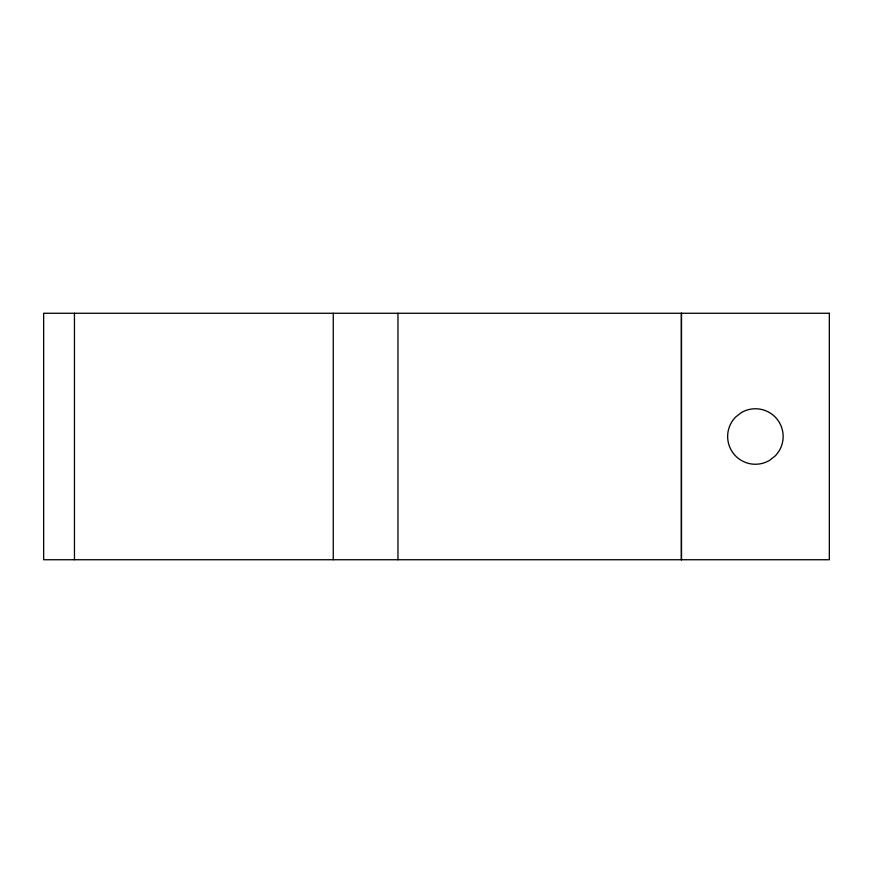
<?xml version="1.0" encoding="UTF-8"?>
<svg xmlns="http://www.w3.org/2000/svg" width="873" height="873" viewBox="0 0 873 873"><rect width="100%" height="100%" fill="white"/><g stroke="black" fill="none" stroke-linecap="round" stroke-linejoin="round"><path stroke-width="1.31" d="M681.464 313.265L681.464 559.735M681.398 313.265L681.398 559.735M397.957 313.265L397.957 559.735M333.257 313.265L333.257 559.735M74.456 313.265L74.456 559.735M741.548 412.482L735.797 416.89A27.729 27.729 0 0 0 769.277 460.518L775.017 456.11A27.729 27.729 0 0 0 741.548 412.482M829.35 313.265L43.65 313.265L43.65 559.735L829.35 559.735L829.339 313.265"/></g></svg>
